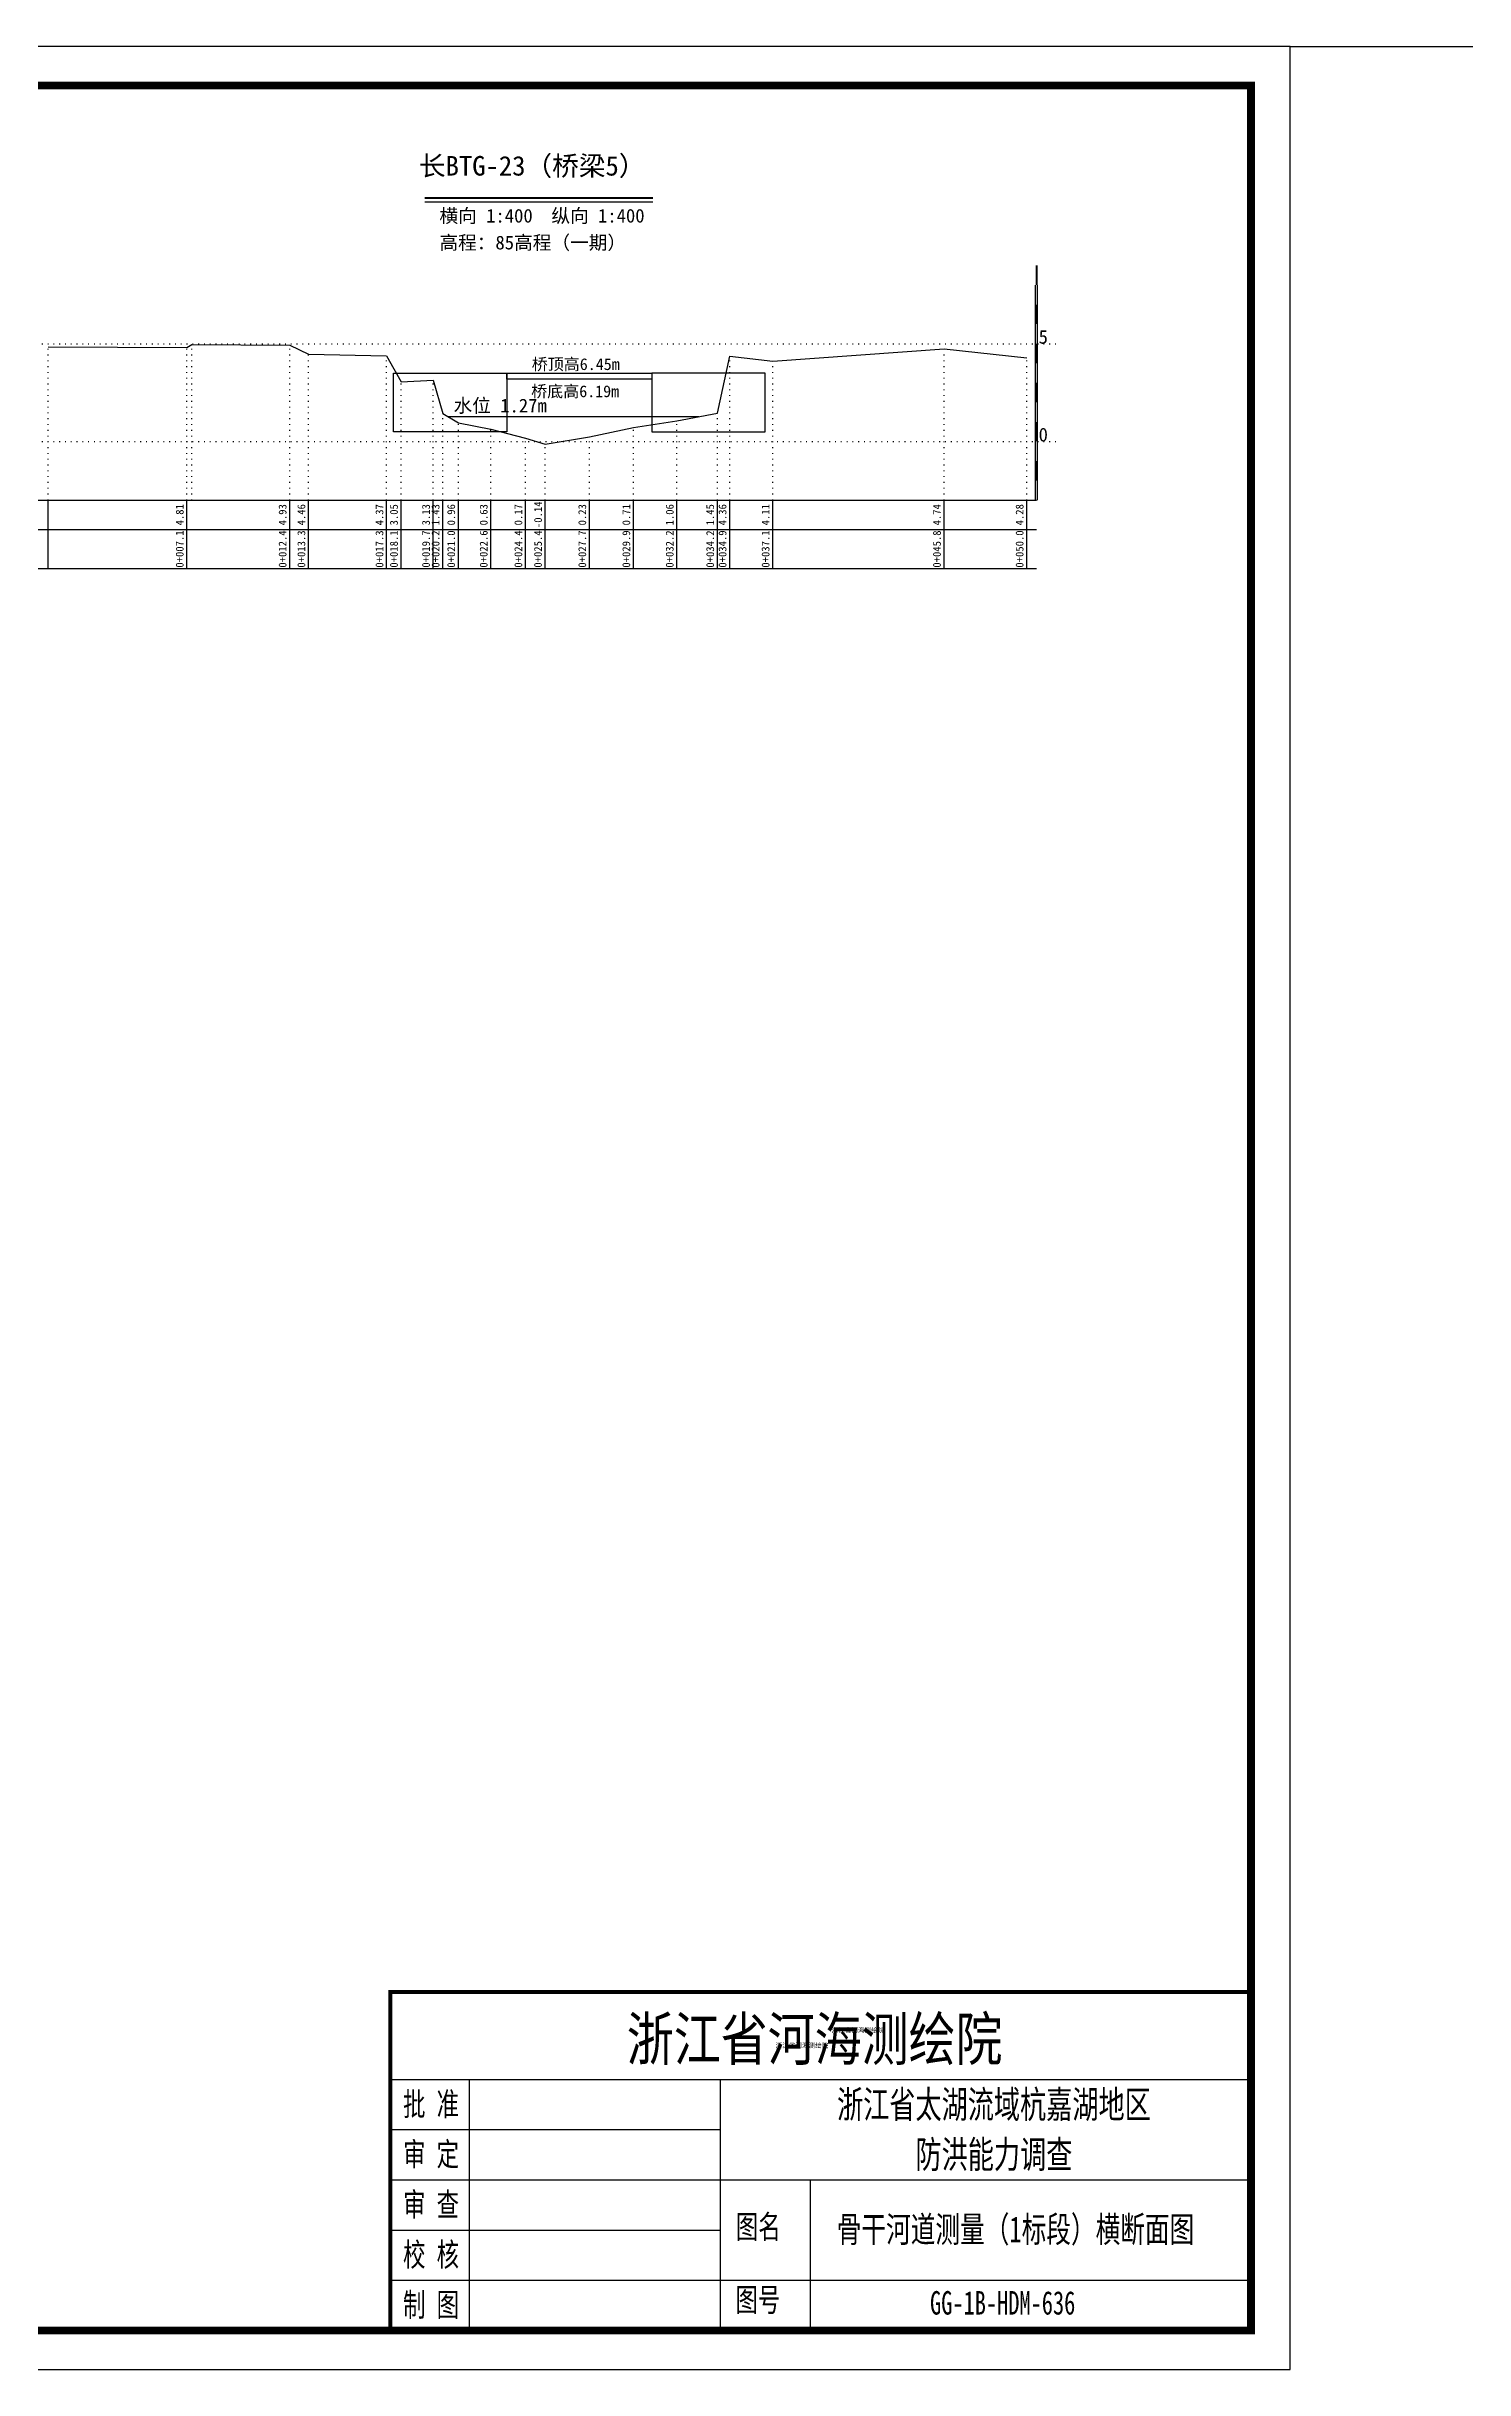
# Model space of a CAD drawing. Header units: millimetres. Extents: x 518104 to 521506, y 3371901 to 3372198.
# Drawn here: x 520849.9 to 521031.2, y 3371900.9 to 3372197.9 of the extents above; entities that cross this region are included whole.
import ezdxf
from ezdxf.enums import TextEntityAlignment as Align

# ---------------------------------------------------------------- set-up
doc = ezdxf.new("R2010")
doc.units = ezdxf.units.MM
doc.header["$LTSCALE"] = 0.4
doc.header["$MEASUREMENT"] = 0
doc.linetypes.add('X4', pattern=[1.6, 0, -1.6])
for name, color, linetype in [('DMX', 1, 'Continuous'), ('TEXT', 7, 'Continuous'), ('zdm1', 5, 'Continuous'), ('ZDMT5', 3, 'Continuous'), ('图框', 7, 'Continuous'), ('断面名称', 5, 'Continuous'), ('桥梁', 7, 'Continuous'), ('比例尺', 3, 'Continuous'), ('水位', 4, 'Continuous')]:
    doc.layers.add(name, color=color, linetype=linetype)
doc.styles.add('HDM', font='仿宋_GB2312.ttf')
doc.styles.add('tk2', font='SimSun.ttf', dxfattribs={"width": 0.8})

msp = doc.modelspace()

# ---------------------------------------------------------------- linework, layer by layer
at = {"lineweight": 100, "const_width": 0.5}
msp.add_lwpolyline([(521003.88, 3371949.15), (520893.88, 3371949.15), (520893.88, 3371905.87), (521003.88, 3371905.87), (521003.88, 3371949.15)], dxfattribs=at)
at = {"layer": 'DMX', "linetype": 'Continuous', "flags": 128}
msp.add_lwpolyline([(520850.13, 3372159.47), (520867.88, 3372159.4), (520868.5, 3372159.75), (520881.03, 3372159.7), (520883.43, 3372158.52), (520893.4, 3372158.3), (520895.25, 3372155), (520899.35, 3372155.2), (520900.58, 3372150.95), (520902.58, 3372149.77), (520906.73, 3372148.95), (520911.15, 3372147.8), (520913.68, 3372147.02), (520919.33, 3372147.95), (520924.95, 3372149.15), (520930.5, 3372150.02), (520935.68, 3372151), (520937.25, 3372158.27), (520942.75, 3372157.65), (520964.65, 3372159.22), (520975.23, 3372158.07)], dxfattribs=at)
at = {"layer": 'TEXT', "color": 0}
for p, q in [((520893.88, 3371937.95, 0), (521003.88, 3371937.95, 0)), ((520903.96, 3371937.95, 0), (520903.96, 3371912.29, 0)), ((520936.05, 3371937.95, 0), (520936.05, 3371912.29, 0)), ((520893.88, 3371931.54, 0), (520936.05, 3371931.54, 0)), ((520893.88, 3371925.12, 0), (520936.05, 3371925.12, 0)), ((520936.05, 3371925.12, 0), (521003.88, 3371925.12, 0)), ((520947.53, 3371925.12, 0), (520947.53, 3371905.87, 0)), ((520893.88, 3371918.7, 0), (520936.05, 3371918.7, 0)), ((520893.88, 3371912.29, 0), (521003.88, 3371912.29, 0)), ((520903.96, 3371912.29, 0), (520903.96, 3371905.87, 0)), ((520936.05, 3371912.29, 0), (520936.05, 3371905.87, 0))]:
    msp.add_line(p, q, dxfattribs=at)
at = {"layer": 'zdm1', "linetype": 'Continuous'}
for p, q in [((520976.35, 3372139.87), (520976.35, 3372167.37)), ((520976.6, 3372139.87), (520976.6, 3372167.37)), ((520838.88, 3372139.87), (520850.13, 3372139.87)), ((520850.13, 3372139.87), (520976.48, 3372139.87)), ((520838.88, 3372136.12), (520976.48, 3372136.12)), ((520838.88, 3372131.12), (520976.48, 3372131.12))]:
    msp.add_line(p, q, dxfattribs=at)
at = {"layer": 'zdm1', "linetype": 'X4'}
for p, q in [((520846.38, 3372159.87), (520978.98, 3372159.87)), ((520846.38, 3372147.37), (520978.98, 3372147.37))]:
    msp.add_line(p, q, dxfattribs=at)
at = {"layer": 'zdm1', "linetype": 'Continuous', "flags": 128}
for points in [[(520976.48, 3372167.37, 0.25, 0.25, 0), (520976.48, 3372169.87, 0.25, 0.25, 0)], [(520976.48, 3372162.37, 0.25, 0.25, 0), (520976.48, 3372164.87, 0.25, 0.25, 0)], [(520976.48, 3372157.37, 0.25, 0.25, 0), (520976.48, 3372159.87, 0.25, 0.25, 0)], [(520976.48, 3372152.37, 0.25, 0.25, 0), (520976.48, 3372154.87, 0.25, 0.25, 0)], [(520976.48, 3372147.37, 0.25, 0.25, 0), (520976.48, 3372149.87, 0.25, 0.25, 0)], [(520976.48, 3372142.37, 0.25, 0.25, 0), (520976.48, 3372144.87, 0.25, 0.25, 0)]]:
    msp.add_lwpolyline(points, format="xyseb", dxfattribs=at)
at = {"layer": 'ZDMT5', "linetype": 'X4'}
for p, q in [((520850.13, 3372139.87), (520850.13, 3372159.47)), ((520867.88, 3372139.87), (520867.88, 3372159.4)), ((520868.5, 3372139.87), (520868.5, 3372159.75)), ((520881.03, 3372139.87), (520881.03, 3372159.7)), ((520964.65, 3372139.87), (520964.65, 3372159.22)), ((520883.43, 3372139.87), (520883.43, 3372158.52)), ((520893.4, 3372139.87), (520893.4, 3372158.3)), ((520937.25, 3372139.87), (520937.25, 3372158.27)), ((520942.75, 3372139.87), (520942.75, 3372157.65)), ((520975.23, 3372139.87), (520975.23, 3372158.07)), ((520895.25, 3372139.87), (520895.25, 3372155)), ((520899.35, 3372139.87), (520899.35, 3372155.2)), ((520900.58, 3372139.87), (520900.58, 3372150.95)), ((520930.5, 3372139.87), (520930.5, 3372150.02)), ((520935.68, 3372139.87), (520935.68, 3372151)), ((520902.58, 3372139.87), (520902.58, 3372149.77)), ((520906.73, 3372139.87), (520906.73, 3372148.95)), ((520911.15, 3372139.87), (520911.15, 3372147.8)), ((520913.68, 3372139.87), (520913.68, 3372147.02)), ((520919.33, 3372139.87), (520919.33, 3372147.95)), ((520924.95, 3372139.87), (520924.95, 3372149.15))]:
    msp.add_line(p, q, dxfattribs=at)
at = {"layer": 'ZDMT5', "linetype": 'Continuous'}
for p, q in [((520850.13, 3372131.12), (520850.13, 3372139.87)), ((520867.88, 3372131.12), (520867.88, 3372139.87)), ((520881.03, 3372131.12), (520881.03, 3372139.87)), ((520883.43, 3372131.12), (520883.43, 3372139.87)), ((520893.4, 3372131.12), (520893.4, 3372139.87)), ((520895.25, 3372131.12), (520895.25, 3372139.87)), ((520899.35, 3372131.12), (520899.35, 3372139.87)), ((520900.58, 3372131.12), (520900.58, 3372139.87)), ((520902.58, 3372131.12), (520902.58, 3372139.87)), ((520906.73, 3372131.12), (520906.73, 3372139.87)), ((520911.15, 3372131.12), (520911.15, 3372139.87)), ((520913.68, 3372131.12), (520913.68, 3372139.87)), ((520919.33, 3372131.12), (520919.33, 3372139.87)), ((520924.95, 3372131.12), (520924.95, 3372139.87)), ((520930.5, 3372131.12), (520930.5, 3372139.87)), ((520935.68, 3372131.12), (520935.68, 3372139.87)), ((520937.25, 3372131.12), (520937.25, 3372139.87)), ((520942.75, 3372131.12), (520942.75, 3372139.87)), ((520964.65, 3372131.12), (520964.65, 3372139.87)), ((520975.23, 3372131.12), (520975.23, 3372139.87))]:
    msp.add_line(p, q, dxfattribs=at)
at = {"layer": '图框', "flags": 128}
msp.add_lwpolyline([(520588.88, 3371900.87), (521008.88, 3371900.87), (521008.88, 3372197.87), (520588.88, 3372197.87)], close=True, dxfattribs=at)
at = {"layer": '图框', "const_width": 1, "flags": 128}
msp.add_lwpolyline([(520613.88, 3371905.87), (521003.88, 3371905.87), (521003.88, 3372192.87), (520613.88, 3372192.87)], close=True, dxfattribs=at)
at = {"layer": '桥梁', "linetype": 'Continuous', "flags": 128}
for points in [[(520894.28, 3372156.1), (520908.78, 3372156.1), (520908.78, 3372148.6), (520894.28, 3372148.6)], [(520927.28, 3372156.1), (520927.28, 3372148.6), (520941.78, 3372148.6), (520941.78, 3372156.1)]]:
    msp.add_lwpolyline(points, close=True, dxfattribs=at)
for points in [[(520908.78, 3372155.35), (520908.78, 3372156.1), (520927.28, 3372156.1), (520927.28, 3372155.35)], [(520927.28, 3372156.1), (520927.28, 3372155.35), (520908.78, 3372155.35)]]:
    msp.add_lwpolyline(points, dxfattribs=at)
at = {"layer": '比例尺', "color": 3, "linetype": 'Continuous', "lineweight": 40}
msp.add_line((520898.3, 3372178.5), (520927.43, 3372178.5), dxfattribs=at)
at = {"layer": '比例尺', "color": 3, "linetype": 'Continuous'}
msp.add_line((520898.3, 3372178), (520927.43, 3372178), dxfattribs=at)
at = {"layer": '比例尺', "linetype": 'Continuous'}
msp.add_lwpolyline([(521008.88, 3372197.87), (521085.78, 3372197.87)], dxfattribs=at)
at = {"layer": '水位', "color": 6, "linetype": 'Continuous'}
msp.add_line((520901.26, 3372150.55), (520933.29, 3372150.55), dxfattribs=at)

# ---------------------------------------------------------------- texts
at = {"linetype": 'Continuous', "char_height": 0.6, "width": 6.8006, "attachment_point": 1, "style": 'HDM'}
for insert in [(520943.13, 3371942.61), (520950.28, 3371944.55)]:
    msp.add_mtext('浙江省河海测绘院', dxfattribs=dict(at, insert=insert))
at = {"layer": 'TEXT', "color": 7, "ltscale": 8, "style": 'tk2'}
for tag, p, s, height, width in [('浙江省河海测绘院', (520924.1, 3371940.39, 0), '（单位名称）', 5.5, 0.8), ('批 准', (520895.5, 3371933.32, 0), '批准', 3, 0.7), ('审 定', (520895.5, 3371926.91, 0), '审定', 3, 0.7), ('审 查', (520895.5, 3371920.49, 0), '审 查', 3, 0.7), ('图名', (520938.03, 3371917.62, 0), '审查', 3, 0.7), ('校 核', (520895.5, 3371914.07, 0), '校 核', 3, 0.7), ('制 图', (520895.5, 3371907.66, 0), '制 图', 3, 0.7), ('图号', (520937.99, 3371908.29, 0), '图号', 3, 0.7)]:
    msp.add_attdef(tag, p, s, height=height, dxfattribs=dict(at, width=width))
at = {"layer": 'TEXT', "color": 0, "style": 'tk2', "width": 0.7}
for tag, text, height, p in [('浙江省太湖流域杭嘉湖地区', '浙江省太湖流域杭嘉湖地区', 3.5, (520971.02, 3371934.77, -206.67)), ('防洪能力调查', '防洪能力调查', 3.5, (520971.02, 3371928.38, -206.67)), ('骨干河道测量（1标段）横断面图', '骨干河道测量（1标段）横断面图', 3.3, (520973.78, 3371918.8, -206.67)), ('GG-1B-HDM-636', 'GG-1B-HDM-001', 3, (520972.14, 3371909.4, -206.67))]:
    msp.add_attdef(tag, text=text, height=height, dxfattribs=at).set_placement(p, align=Align.MIDDLE_CENTER)
at = {"layer": 'zdm1', "linetype": 'Continuous', "style": 'HDM'}
for s, p in [('5', (520976.73, 3372159.87)), ('0', (520976.73, 3372147.37))]:
    msp.add_text(s, height=1.75, dxfattribs=at).set_placement(p)
at = {"layer": 'ZDMT5', "linetype": 'Continuous', "style": 'HDM'}
for s, p in [('4.81', (520867.75, 3372138)), ('4.93', (520880.9, 3372138)), ('4.46', (520883.3, 3372138)), ('4.37', (520893.28, 3372138)), ('3.05', (520895.13, 3372138)), ('3.13', (520899.23, 3372138)), ('1.43', (520900.45, 3372138)), ('0.96', (520902.45, 3372138)), ('0.63', (520906.6, 3372138)), ('0.17', (520911.03, 3372138)), ('-0.14', (520913.55, 3372138)), ('0.23', (520919.2, 3372138)), ('0.71', (520924.83, 3372138)), ('1.06', (520930.38, 3372138)), ('1.45', (520935.55, 3372138)), ('4.36', (520937.13, 3372138)), ('4.11', (520942.63, 3372138)), ('4.74', (520964.53, 3372138)), ('4.28', (520975.1, 3372138)), ('0+007.1', (520867.75, 3372133.62)), ('0+012.4', (520880.9, 3372133.62)), ('0+013.3', (520883.3, 3372133.62)), ('0+017.3', (520893.28, 3372133.62)), ('0+018.1', (520895.13, 3372133.62)), ('0+019.7', (520899.23, 3372133.62)), ('0+020.2', (520900.45, 3372133.62)), ('0+021.0', (520902.45, 3372133.62)), ('0+022.6', (520906.6, 3372133.62)), ('0+024.4', (520911.03, 3372133.62)), ('0+025.4', (520913.55, 3372133.62)), ('0+027.7', (520919.2, 3372133.62)), ('0+029.9', (520924.83, 3372133.62)), ('0+032.2', (520930.38, 3372133.62)), ('0+034.2', (520935.55, 3372133.62)), ('0+034.9', (520937.13, 3372133.62)), ('0+037.1', (520942.63, 3372133.62)), ('0+045.8', (520964.53, 3372133.62)), ('0+050.0', (520975.1, 3372133.62))]:
    msp.add_text(s, height=1, rotation=90, dxfattribs=at).set_placement(p, align=Align.BOTTOM_CENTER)
at = {"layer": '断面名称', "color": 5, "linetype": 'Continuous', "style": 'HDM'}
msp.add_text('长BTG-23（桥梁5）', height=2.5, dxfattribs=at).set_placement((520912.01, 3372182.66), align=Align.MIDDLE)
at = {"layer": '桥梁', "color": 11, "linetype": 'Continuous', "style": 'HDM'}
for s, p in [('桥顶高6.45m', (520917.57, 3372157.28)), ('桥底高6.19m', (520917.5, 3372153.81))]:
    msp.add_text(s, height=1.5, dxfattribs=at).set_placement(p, align=Align.MIDDLE)
at = {"layer": '比例尺', "color": 3, "linetype": 'Continuous', "style": 'HDM'}
for s, p in [('横向 1:400  纵向 1:400', (520926.37, 3372174.83)), ('高程：85高程（一期）', (520924.01, 3372171.4))]:
    msp.add_text(s, height=1.75, dxfattribs=at).set_placement(p, align=Align.BOTTOM_RIGHT)
at = {"layer": '水位', "color": 6, "linetype": 'Continuous', "style": 'HDM'}
msp.add_text('水位 1.27m', height=1.75, dxfattribs=at).set_placement((520913.87, 3372150.56), align=Align.BOTTOM_RIGHT)

doc.saveas('drawing.dxf')
